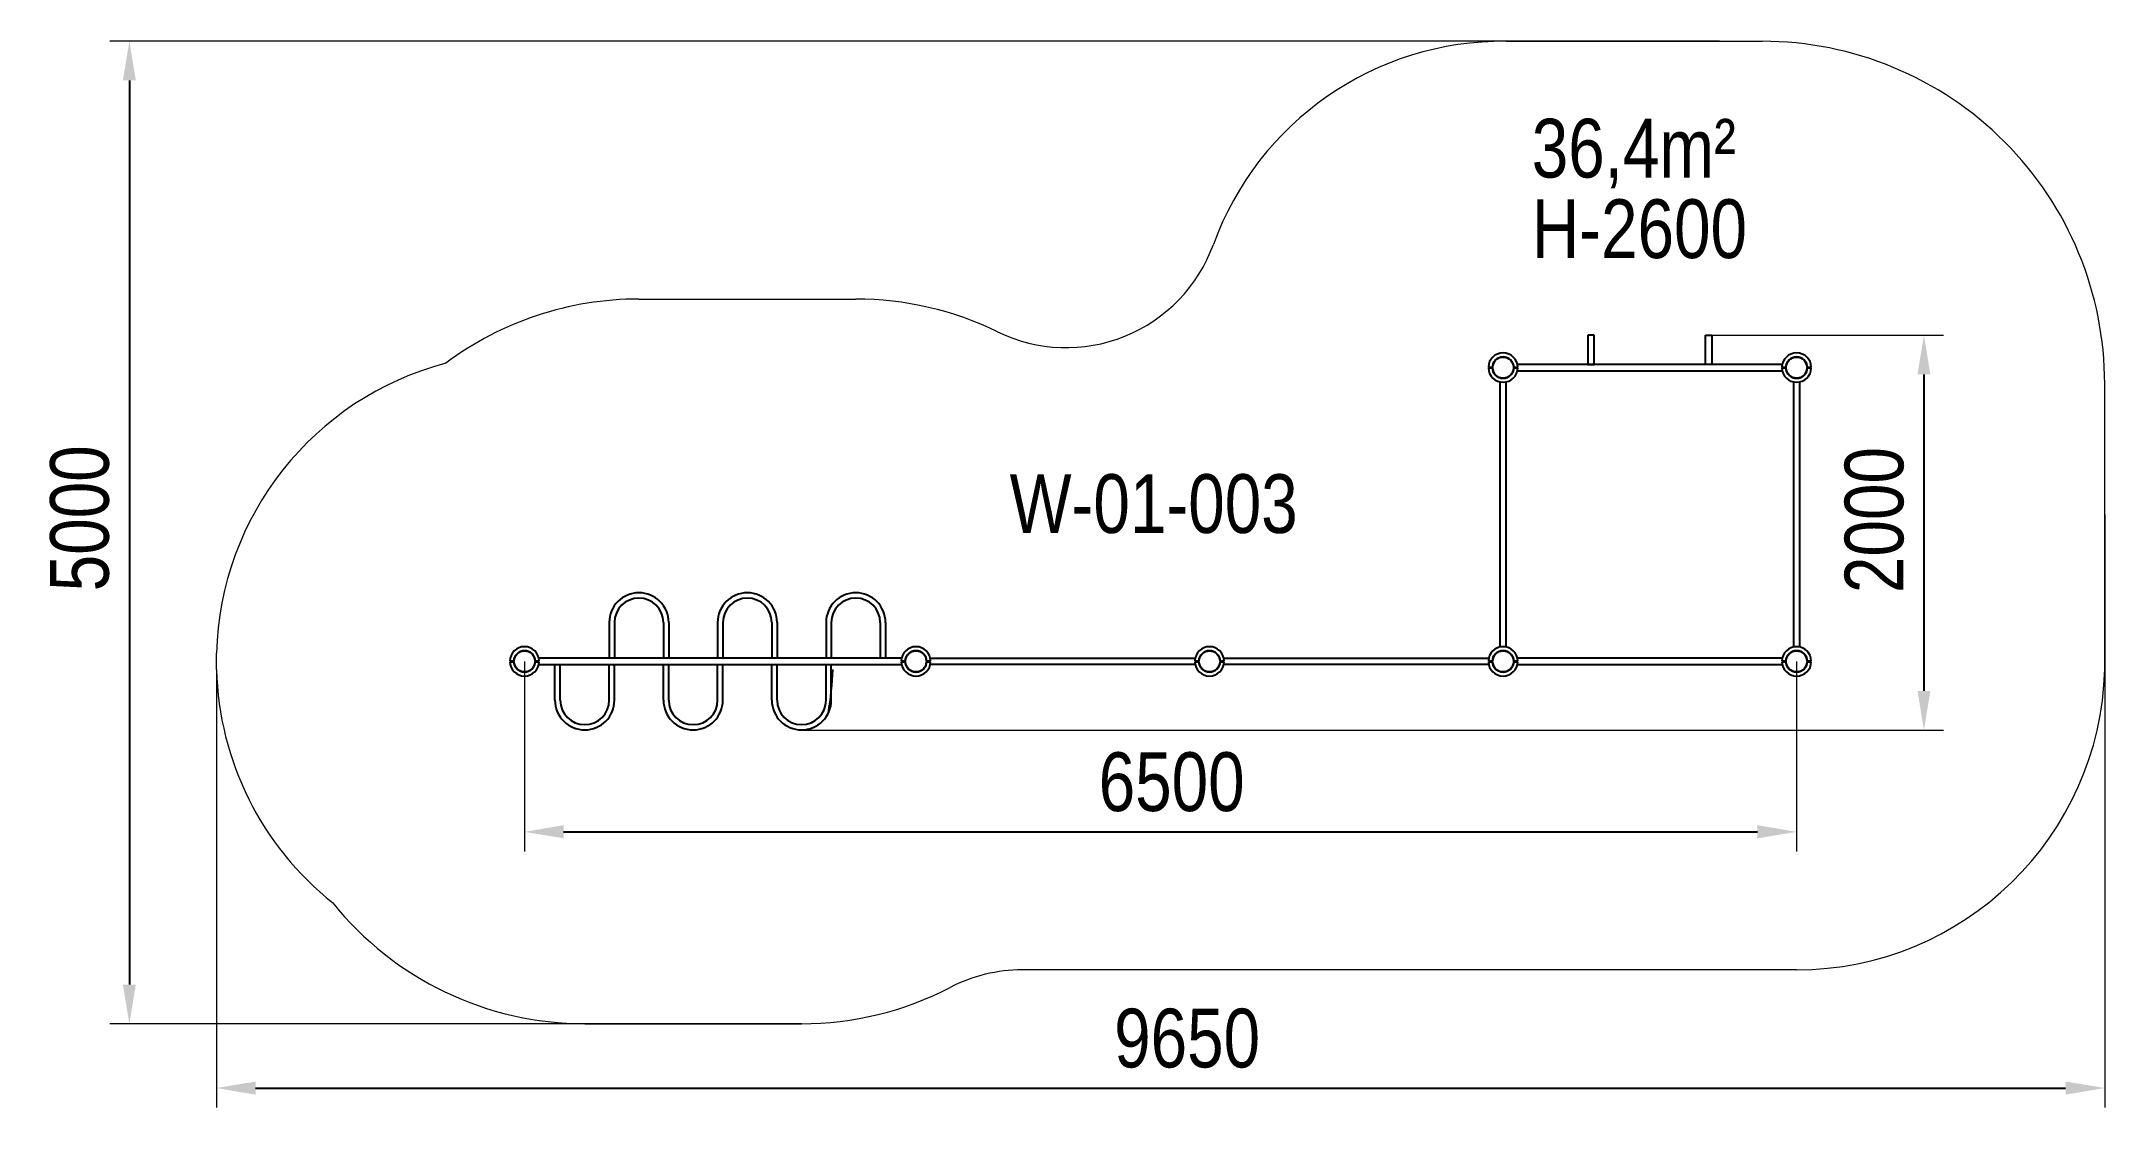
# Model space of a CAD drawing. Header units: millimetres. Extents: x -6066 to 4478, y -1963 to 3482.
import ezdxf

# ---------------------------------------------------------------- set-up
doc = ezdxf.new("R2010")
doc.units = ezdxf.units.MM
for name, color, linetype in [('DIKOM_АРТИКУЛ', 7, 'Continuous'), ('DIKOM_ЗОНА', 80, 'Continuous'), ('DIKOM_ОБЪЕКТ', 7, 'Continuous'), ('DIKOM_РАЗМЕР_ЗОНА', 7, 'Continuous'), ('DIKOM_РАЗМЕР_ОБЪЕКТА', 7, 'Continuous')]:
    doc.layers.add(name, color=color, linetype=linetype)
doc.styles.add('style1', font='arial.ttf', dxfattribs={"width": 0.8})
doc.dimstyles.new('1-50', dxfattribs={"dimtxt": 300, "dimasz": 200, "dimexe": 100, "dimexo": 0, "dimgap": 100, "dimtad": 1, "dimdec": 0, "dimtxsty": 'style1', "dimcen": 0, "dimclrd": 7, "dimclre": 7, "dimadec": 1, "dimazin": 2, "dimtfac": 1, "dimtdec": 0, "dimtmove": 0, "dimatfit": 3, "dimfxl": 0, "dimlwd": 25, "dimlwe": 18, "dimarcsym": 0})

# ---------------------------------------------------------------- blocks, each defined once
blk = doc.blocks.new('*D0')
at = {"layer": 'Defpoints', "color": 0, "transparency": 16777216}
for p in [(2469, 1981), (-2181, -35), (3554, -35)]:
    blk.add_point(p, dxfattribs=at)
at = {"layer": 'DIKOM_РАЗМЕР_ОБЪЕКТА', "color": 7, "lineweight": 18, "transparency": 16777216}
for p, q in [((2469, 1981), (3654, 1981)), ((-2181, -35), (3654, -35))]:
    blk.add_line(p, q, dxfattribs=at)
at = {"layer": 'DIKOM_РАЗМЕР_ОБЪЕКТА', "color": 7, "lineweight": 25, "transparency": 16777216}
blk.add_line((3554, 1781), (3554, 165), dxfattribs=at)
at = {"layer": 'DIKOM_РАЗМЕР_ОБЪЕКТА', "color": 7, "transparency": 16777216}
for points in [[(3521, 1781), (3587, 1781), (3554, 1981)], [(3521, 165), (3587, 165), (3554, -35)]]:
    blk.add_solid(points, dxfattribs=at)
at = {"layer": 'DIKOM_РАЗМЕР_ОБЪЕКТА', "color": 0, "transparency": 16777216, "insert": (3301, 1037), "char_height": 300, "attachment_point": 5, "rotation": 90, "style": 'style1'}
blk.add_mtext('2000', dxfattribs=at)
blk = doc.blocks.new('*D1')
at = {"layer": 'Defpoints', "color": 0, "transparency": 16777216}
for p in [(2510, 3482), (-5616, -1535), (-2181, -1535)]:
    blk.add_point(p, dxfattribs=at)
at = {"layer": 'DIKOM_РАЗМЕР_ЗОНА', "color": 7, "lineweight": 18, "transparency": 16777216}
for p, q in [((2510, 3482), (-5716, 3482)), ((-2181, -1535), (-5716, -1535))]:
    blk.add_line(p, q, dxfattribs=at)
at = {"layer": 'DIKOM_РАЗМЕР_ЗОНА', "color": 7, "lineweight": 25, "transparency": 16777216}
blk.add_line((-5616, 3282), (-5616, -1335), dxfattribs=at)
at = {"layer": 'DIKOM_РАЗМЕР_ЗОНА', "color": 7, "transparency": 16777216}
for points in [[(-5649, 3282), (-5583, 3282), (-5616, 3482)], [(-5649, -1335), (-5583, -1335), (-5616, -1535)]]:
    blk.add_solid(points, dxfattribs=at)
at = {"layer": 'DIKOM_РАЗМЕР_ЗОНА', "color": 0, "transparency": 16777216, "insert": (-5869, 1046), "char_height": 300, "attachment_point": 5, "rotation": 90, "style": 'style1'}
blk.add_mtext('5000', dxfattribs=at)
blk = doc.blocks.new('*D2')
at = {"layer": 'Defpoints', "color": 0, "transparency": 16777216}
for p in [(4478, 1065), (-5171, 273), (4478, -1863)]:
    blk.add_point(p, dxfattribs=at)
at = {"layer": 'DIKOM_РАЗМЕР_ЗОНА', "color": 7, "lineweight": 18, "transparency": 16777216}
for p, q in [((4478, 1065), (4478, -1963)), ((-5171, 273), (-5171, -1963))]:
    blk.add_line(p, q, dxfattribs=at)
at = {"layer": 'DIKOM_РАЗМЕР_ЗОНА', "color": 7, "lineweight": 25, "transparency": 16777216}
blk.add_line((-4971, -1863), (4278, -1863), dxfattribs=at)
at = {"layer": 'DIKOM_РАЗМЕР_ЗОНА', "color": 7, "transparency": 16777216}
for points in [[(-4971, -1830), (-4971, -1897), (-5171, -1863)], [(4278, -1830), (4278, -1897), (4478, -1863)]]:
    blk.add_solid(points, dxfattribs=at)
at = {"layer": 'DIKOM_РАЗМЕР_ЗОНА', "color": 0, "transparency": 16777216, "insert": (-211, -1610), "char_height": 300, "attachment_point": 5, "style": 'style1'}
blk.add_mtext('9650', dxfattribs=at)
blk = doc.blocks.new('*D3')
at = {"layer": 'Defpoints', "color": 0, "transparency": 16777216}
for p in [(-3597, 315), (2903, 315), (2903, -555)]:
    blk.add_point(p, dxfattribs=at)
at = {"layer": 'DIKOM_РАЗМЕР_ОБЪЕКТА', "color": 7, "lineweight": 18, "transparency": 16777216}
for p, q in [((-3597, 315), (-3597, -655)), ((2903, 315), (2903, -655))]:
    blk.add_line(p, q, dxfattribs=at)
at = {"layer": 'DIKOM_РАЗМЕР_ОБЪЕКТА', "color": 7, "lineweight": 25, "transparency": 16777216}
blk.add_line((-3397, -555), (2703, -555), dxfattribs=at)
at = {"layer": 'DIKOM_РАЗМЕР_ОБЪЕКТА', "color": 7, "transparency": 16777216}
for points in [[(-3397, -521), (-3397, -588), (-3597, -555)], [(2703, -521), (2703, -588), (2903, -555)]]:
    blk.add_solid(points, dxfattribs=at)
at = {"layer": 'DIKOM_РАЗМЕР_ОБЪЕКТА', "color": 0, "transparency": 16777216, "insert": (-290, -301), "char_height": 300, "attachment_point": 5, "style": 'style1'}
blk.add_mtext('6500', dxfattribs=at)

msp = doc.modelspace()

# ---------------------------------------------------------------- linework, layer by layer
at = {"layer": 'DIKOM_ЗОНА', "color": 3, "lineweight": 15}
for p, q in [((1419, 3481.5), (2727.7, 3481.5)), ((-3012.1, 2165.5), (-1904.1, 2165.5)), ((4477.8, 273.5), (4477.8, 1731.5)), ((-5171.1, 273.5), (-5171.1, 357.5)), ((2903.4, -1259.5), (-1052.9, -1259.5)), ((-3289.1, -1534.5), (-2181.1, -1534.5))]:
    msp.add_line(p, q, dxfattribs=at)
for centre, radius, start, end in [((1403.4, 1906.5), 1575, 89.4304, 160.04164), ((2727.8, 1731.5), 1750, 0, 90.003), ((-829, 2717.2), 800, 243.99339, 340.04164), ((-3012.1, 513.5), 1652, 90, 126.69149), ((-1904.1, 513.5), 1652, 63.99339, 90), ((-3596.6, 315.5), 1575, 104.80952, 178.47193), ((-3596.6, 315.5), 1575, 181.52807, 231.50759), ((2903.4, 315.5), 1575, 270, 358.47193), ((-3289.1, 117.5), 1652, 218.78167, 270), ((-1052.9, -2059.5), 800, 90, 117.39611), ((-2181.1, 117.5), 1652, 270, 297.39611)]:
    msp.add_arc(centre, radius, start, end, dxfattribs=at)
at = {"layer": 'DIKOM_ОБЪЕКТ'}
for p, q in [((1869.4, 1981.5), (1837.4, 1981.5)), ((1837.4, 1981.5), (1837.4, 1831.5)), ((1869.4, 1831.5), (1869.4, 1981.5)), ((2437.4, 1831.5), (2437.4, 1981.5)), ((2437.4, 1981.5), (2469.4, 1981.5)), ((2469.4, 1981.5), (2469.4, 1831.5)), ((1328.4, 1817.5), (1348.9, 1817.5)), ((1328.4, 1813.5), (1348.9, 1813.5)), ((1348.4, 1813.5), (1348.4, 1817.5)), ((1457.8, 1817.5), (1478.4, 1817.5)), ((1457.8, 1813.5), (1478.4, 1813.5)), ((2830.1, 1831.5), (1476.7, 1831.5)), ((1476.7, 1799.5), (2830.1, 1799.5)), ((1837.4, 1831.5), (1869.4, 1831.5)), ((2469.4, 1831.5), (2437.4, 1831.5)), ((2828.4, 1817.5), (2848.9, 1817.5)), ((2828.4, 1813.5), (2848.9, 1813.5)), ((2848.4, 1813.5), (2848.4, 1817.5)), ((2957.8, 1817.5), (2978.4, 1817.5)), ((2957.8, 1813.5), (2978.4, 1813.5)), ((1387.4, 1742.2), (1387.4, 388.8)), ((1419.4, 388.8), (1419.4, 1742.2)), ((2887.4, 1742.2), (2887.4, 388.8)), ((2919.4, 388.8), (2919.4, 1742.2)), ((-3164.1, 513.5), (-3164.1, 331.5)), ((-3137.1, 513.5), (-3137.1, 331.5)), ((-2887.1, 513.5), (-2887.1, 331.5)), ((-2860.1, 513.5), (-2860.1, 331.5)), ((-2610.1, 513.5), (-2610.1, 331.5)), ((-2583.1, 513.5), (-2583.1, 331.5)), ((-2333.1, 513.5), (-2333.1, 331.5)), ((-2306.1, 513.5), (-2306.1, 331.5)), ((-2056.1, 513.5), (-2056.1, 331.5)), ((-2029.1, 513.5), (-2029.1, 331.5)), ((-1779.1, 513.5), (-1779.1, 331.5)), ((-1752.1, 513.5), (-1752.1, 331.5)), ((-3671.6, 317.5), (-3651.1, 317.5)), ((-3651.6, 313.5), (-3651.6, 317.5)), ((-3542.2, 317.5), (-3521.6, 317.5)), ((-1669.9, 331.5), (-3523.3, 331.5)), ((-1671.6, 317.5), (-1651.1, 317.5)), ((-1651.6, 313.5), (-1651.6, 317.5)), ((-1542.2, 317.5), (-1521.6, 317.5)), ((-1523.3, 331.5), (-169.9, 331.5)), ((-171.6, 317.5), (-151.1, 317.5)), ((-151.6, 313.5), (-151.6, 317.5)), ((-42.2, 317.5), (-21.6, 317.5)), ((-23.3, 331.5), (1330.1, 331.5)), ((1328.4, 317.5), (1348.9, 317.5)), ((1348.4, 313.5), (1348.4, 317.5)), ((1457.8, 317.5), (1478.4, 317.5)), ((2830.1, 331.5), (1476.7, 331.5)), ((2828.4, 317.5), (2848.9, 317.5)), ((2848.4, 313.5), (2848.4, 317.5)), ((2957.8, 317.5), (2978.4, 317.5)), ((-3671.6, 313.5), (-3651.1, 313.5)), ((-3542.2, 313.5), (-3521.6, 313.5)), ((-3523.3, 299.5), (-1669.9, 299.5)), ((-3441.1, 117.5), (-3441.1, 299.5)), ((-3414.1, 117.5), (-3414.1, 299.5)), ((-3164.1, 117.5), (-3164.1, 299.5)), ((-3137.1, 117.5), (-3137.1, 299.5)), ((-2887.1, 117.5), (-2887.1, 299.5)), ((-2860.1, 117.5), (-2860.1, 299.5)), ((-2610.1, 117.5), (-2610.1, 299.5)), ((-2583.1, 117.5), (-2583.1, 299.5)), ((-2333.1, 117.5), (-2333.1, 299.5)), ((-2306.1, 117.5), (-2306.1, 299.5)), ((-2056.1, 117.5), (-2056.1, 299.5)), ((-2029.1, 117.5), (-2029.1, 299.5)), ((-1671.6, 313.5), (-1651.1, 313.5)), ((-1542.2, 313.5), (-1521.6, 313.5)), ((-169.9, 299.5), (-1523.3, 299.5)), ((-171.6, 313.5), (-151.1, 313.5)), ((-42.2, 313.5), (-21.6, 313.5)), ((1330.1, 299.5), (-23.3, 299.5)), ((1328.4, 313.5), (1348.9, 313.5)), ((1457.8, 313.5), (1478.4, 313.5)), ((1476.7, 299.5), (2830.1, 299.5)), ((2828.4, 313.5), (2848.9, 313.5)), ((2957.8, 313.5), (2978.4, 313.5))]:
    msp.add_line(p, q, dxfattribs=at)
for centre in [(1403.4, 1815.5), (2903.4, 1815.5), (-3596.6, 315.5), (-1596.6, 315.5), (-96.6, 315.5), (1403.4, 315.5), (2903.4, 315.5)]:
    msp.add_circle(centre, 54, dxfattribs=at)
for centre, radius, start, end in [((1403.4, 1815.5), 75, 1.52807, 178.47193), ((1403.4, 1815.5), 75, 181.52807, 358.47193), ((1403.4, 1815.5), 54.5, 2.10307, 177.89693), ((1403.4, 1815.5), 54.5, 182.10307, 357.89693), ((2903.4, 1815.5), 75, 1.52807, 178.47193), ((2903.4, 1815.5), 75, 181.52807, 358.47193), ((2903.4, 1815.5), 54.5, 2.10307, 177.89693), ((2903.4, 1815.5), 54.5, 182.10307, 357.89693), ((-3012.1, 513.5), 152, 0, 180), ((-3012.1, 513.5), 125, 0, 180), ((-2458.1, 513.5), 152, 0, 180), ((-2458.1, 513.5), 125, 0, 180), ((-1904.1, 513.5), 152, 0, 180), ((-1904.1, 513.5), 125, 0, 180), ((-3596.6, 315.5), 75, 1.52807, 178.47193), ((-3596.6, 315.5), 54.5, 2.10307, 177.89693), ((-1596.6, 315.5), 75, 1.52807, 178.47193), ((-1596.6, 315.5), 54.5, 2.10307, 177.89693), ((-96.6, 315.5), 75, 1.52807, 178.47193), ((-96.6, 315.5), 54.5, 2.10307, 177.89693), ((1403.4, 315.5), 75, 1.52807, 178.47193), ((1403.4, 315.5), 54.5, 2.10307, 177.89693), ((2903.4, 315.5), 75, 1.52807, 178.47193), ((2903.4, 315.5), 54.5, 2.10307, 177.89693), ((-3596.6, 315.5), 75, 181.52807, 358.47193), ((-3596.6, 315.5), 54.5, 182.10307, 357.89693), ((-3596.6, 315.5), 1575, 350.38572, 358.47193), ((-1596.6, 315.5), 75, 181.52807, 358.47193), ((-1596.6, 315.5), 54.5, 182.10307, 357.89693), ((-96.6, 315.5), 75, 181.52807, 358.47193), ((-96.6, 315.5), 54.5, 182.10307, 357.89693), ((1403.4, 315.5), 75, 181.52807, 358.47193), ((1403.4, 315.5), 54.5, 182.10307, 357.89693), ((2903.4, 315.5), 75, 181.52807, 358.47193), ((2903.4, 315.5), 54.5, 182.10307, 357.89693), ((-3289.1, 117.5), 152, 180, 0), ((-3289.1, 117.5), 125, 180, 0), ((-2735.1, 117.5), 152, 180, 0), ((-2735.1, 117.5), 125, 180, 0), ((-2181.1, 117.5), 152, 180, 0), ((-2181.1, 117.5), 125, 180, 0)]:
    msp.add_arc(centre, radius, start, end, dxfattribs=at)

# ---------------------------------------------------------------- texts
at = {"layer": 'DIKOM_АРТИКУЛ', "color": 7, "linetype": 'Continuous', "lineweight": 15, "insert": (-1117.9, 1271), "char_height": 300, "attachment_point": 1, "style": 'style1'}
msp.add_mtext_dynamic_manual_height_columns('W-01-003', width=2314.7, gutter_width=20, heights=[0], dxfattribs=at)
at = {"layer": 'DIKOM_РАЗМЕР_ОБЪЕКТА', "insert": (1550, 3085.8), "char_height": 300, "width": 2314.7, "attachment_point": 1, "style": 'style1'}
msp.add_mtext('36,4m²', dxfattribs=at)
at = {"layer": 'DIKOM_РАЗМЕР_ОБЪЕКТА', "insert": (1550.5, 2674.7), "char_height": 300, "attachment_point": 1, "style": 'style1'}
msp.add_mtext_dynamic_manual_height_columns('H-2600', width=2314.7, gutter_width=20, heights=[0], dxfattribs=at)

# ---------------------------------------------------------------- dimensions: what is measured, and where the dimension line sits
at = {"layer": 'DIKOM_РАЗМЕР_ЗОНА'}
dim = msp.add_linear_dim(base=(-5616.1, -1534.5), p1=(2510.1, 3481.5), p2=(-2181.1, -1534.5), angle=90, text='5000', dimstyle='1-50', dxfattribs=at)
dim.commit()
dim.dimension.update_dxf_attribs({"geometry": '*D1', "text_midpoint": (-5616.1, 1045.5), "dimtype": 160})
dim = msp.add_linear_dim(base=(4477.8, -1863.5), p1=(-5171.1, 273.5), p2=(4477.8, 1065.5), text='9650', dimstyle='1-50', dxfattribs=at)
dim.commit()
dim.dimension.update_dxf_attribs({"geometry": '*D2', "text_midpoint": (-210.6, -1863.5), "dimtype": 160})
at = {"layer": 'DIKOM_РАЗМЕР_ОБЪЕКТА'}
dim = msp.add_linear_dim(base=(3554, -34.5), p1=(2469.4, 1981.5), p2=(-2181.1, -34.5), angle=90, text='2000', dimstyle='1-50', dxfattribs=at)
dim.commit()
dim.dimension.update_dxf_attribs({"geometry": '*D0', "text_midpoint": (3554, 1036.9), "dimtype": 160})
dim = msp.add_linear_dim(base=(2903.4, -554.7), p1=(-3596.6, 315.5), p2=(2903.4, 315.5), dimstyle='1-50', dxfattribs=at)
dim.commit()
dim.dimension.update_dxf_attribs({"geometry": '*D3', "text_midpoint": (-289.6, -554.7), "dimtype": 160})

doc.saveas('drawing.dxf')
